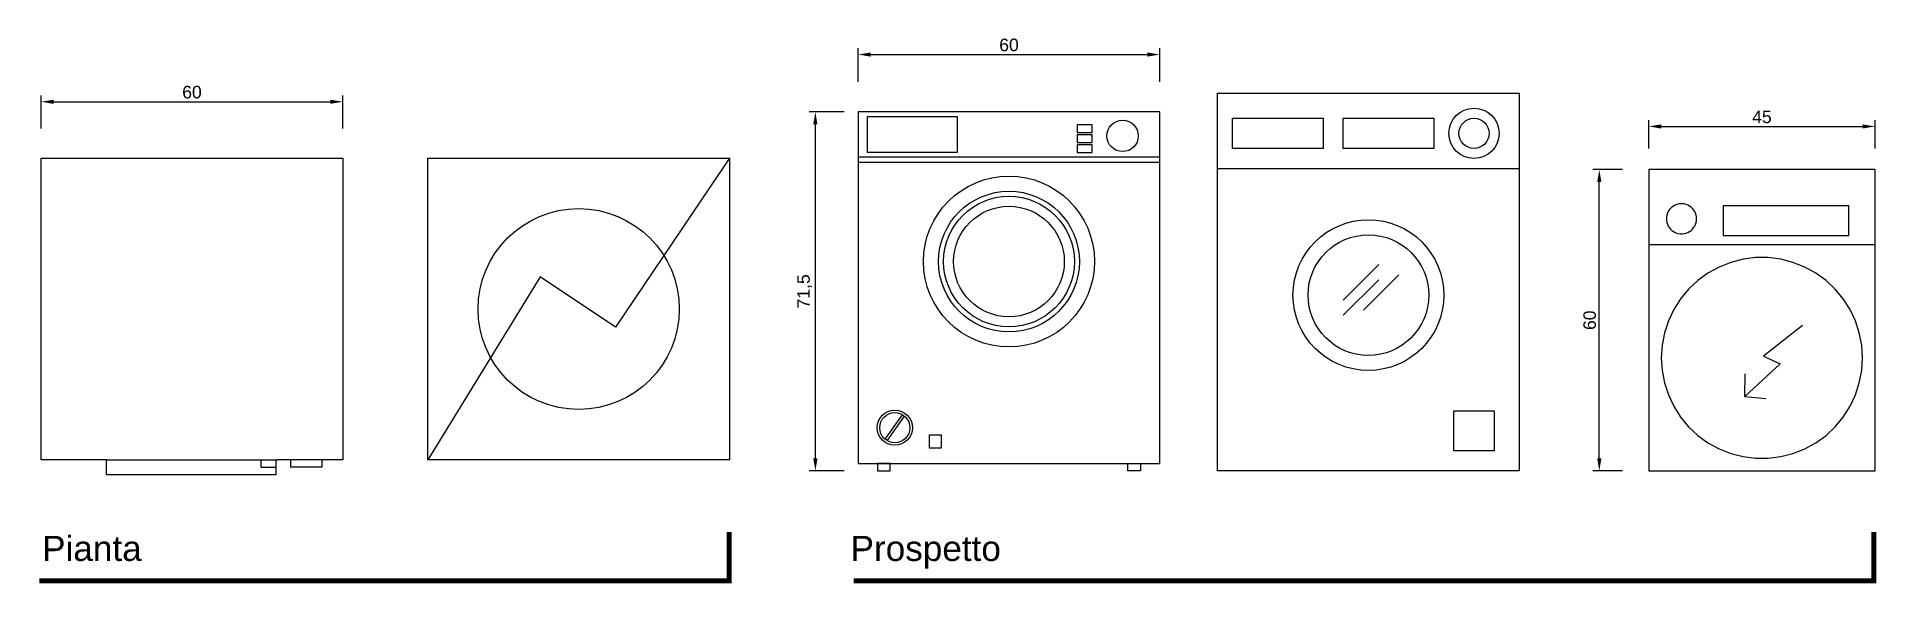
# Model space of a CAD drawing. Header units: millimetres. Extents: x 48 to 414, y 106 to 215.
import ezdxf

# ---------------------------------------------------------------- set-up
doc = ezdxf.new("R2010")
doc.units = ezdxf.units.MM
doc.layers.add('lavatrice', color=251, linetype='Continuous')
doc.styles.get("Standard").update_dxf_attribs({"font": 'ARIAL.TTF'})
doc.dimstyles.new('ISO-25', dxfattribs={"dimtxt": 2.5, "dimasz": 2.5, "dimexe": 1.25, "dimexo": 0.625, "dimtad": 1, "dimtxsty": 'Standard', "dimcen": 2.5, "dimadec": 0, "dimazin": 0, "dimtfac": 1, "dimtmove": 0, "dimatfit": 3, "dimfxl": 0, "dimarcsym": 0})

# ---------------------------------------------------------------- blocks, each defined once
blk = doc.blocks.new('*D7')
at = {"color": 0, "lineweight": -2}
for p, q in [((49.15, 196.72), (49.15, 203.29)), ((51.65, 202.04), (106.65, 202.04)), ((109.15, 196.72), (109.15, 203.29))]:
    blk.add_line(p, q, dxfattribs=at)
at = {"color": 0}
for points in [[(51.65, 202.45), (51.65, 201.62), (49.15, 202.04)], [(106.65, 202.45), (106.65, 201.62), (109.15, 202.04)]]:
    blk.add_solid(points, dxfattribs=at)
at = {"layer": 'Defpoints', "color": 0}
for p in [(109.15, 202.04), (49.15, 196.1), (109.15, 196.1)]:
    blk.add_point(p, dxfattribs=at)
at = {"color": 0, "insert": (79.15, 203.94), "char_height": 2.5, "attachment_point": 5}
blk.add_mtext('60', dxfattribs=at)
blk = doc.blocks.new('*D8')
at = {"color": 0, "lineweight": -2}
for p, q in [((211.6, 205.99), (211.6, 212.69)), ((271.6, 205.99), (271.6, 212.69)), ((214.1, 211.44), (269.1, 211.44))]:
    blk.add_line(p, q, dxfattribs=at)
at = {"color": 0}
for points in [[(214.1, 211.86), (214.1, 211.02), (211.6, 211.44)], [(269.1, 211.86), (269.1, 211.02), (271.6, 211.44)]]:
    blk.add_solid(points, dxfattribs=at)
at = {"layer": 'Defpoints', "color": 0}
for p in [(271.6, 211.44), (211.6, 205.36), (271.6, 205.36)]:
    blk.add_point(p, dxfattribs=at)
at = {"color": 0, "insert": (241.6, 213.34), "char_height": 2.5, "attachment_point": 5}
blk.add_mtext('60', dxfattribs=at)
blk = doc.blocks.new('*D9')
at = {"color": 0, "lineweight": -2}
for p, q in [((208.84, 200.05), (201.85, 200.05)), ((203.1, 131.05), (203.1, 197.55)), ((208.84, 128.55), (201.85, 128.55))]:
    blk.add_line(p, q, dxfattribs=at)
at = {"color": 0}
for points in [[(202.69, 197.55), (203.52, 197.55), (203.1, 200.05)], [(202.69, 131.05), (203.52, 131.05), (203.1, 128.55)]]:
    blk.add_solid(points, dxfattribs=at)
at = {"layer": 'Defpoints', "color": 0}
for p in [(203.1, 200.05), (209.47, 200.05), (209.47, 128.55)]:
    blk.add_point(p, dxfattribs=at)
at = {"color": 0, "insert": (200.97, 164.3), "char_height": 2.5, "attachment_point": 5, "rotation": 90}
blk.add_mtext('71,5', dxfattribs=at)
blk = doc.blocks.new('*D10')
at = {"color": 0, "lineweight": -2}
for p, q in [((368.81, 192.75), (368.81, 198.38)), ((413.81, 192.75), (413.81, 198.38)), ((371.31, 197.13), (411.31, 197.13))]:
    blk.add_line(p, q, dxfattribs=at)
at = {"color": 0}
for points in [[(371.31, 197.54), (371.31, 196.71), (368.81, 197.13)], [(411.31, 197.54), (411.31, 196.71), (413.81, 197.13)]]:
    blk.add_solid(points, dxfattribs=at)
at = {"layer": 'Defpoints', "color": 0}
for p in [(413.81, 197.13), (368.81, 192.13), (413.81, 192.13)]:
    blk.add_point(p, dxfattribs=at)
at = {"color": 0, "insert": (391.31, 199.02), "char_height": 2.5, "attachment_point": 5}
blk.add_mtext('45', dxfattribs=at)
blk = doc.blocks.new('*D11')
at = {"color": 0, "lineweight": -2}
for p, q in [((363.58, 188.55), (357.72, 188.55)), ((358.97, 131.05), (358.97, 186.05)), ((363.58, 128.55), (357.72, 128.55))]:
    blk.add_line(p, q, dxfattribs=at)
at = {"color": 0}
for points in [[(358.56, 186.05), (359.39, 186.05), (358.97, 188.55)], [(358.56, 131.05), (359.39, 131.05), (358.97, 128.55)]]:
    blk.add_solid(points, dxfattribs=at)
at = {"layer": 'Defpoints', "color": 0}
for p in [(358.97, 188.55), (364.2, 188.55), (364.2, 128.55)]:
    blk.add_point(p, dxfattribs=at)
at = {"color": 0, "insert": (357.07, 158.55), "char_height": 2.5, "attachment_point": 5, "rotation": 90}
blk.add_mtext('60', dxfattribs=at)

msp = doc.modelspace()

# ---------------------------------------------------------------- linework, layer by layer
at = {"color": 252, "const_width": 1}
for points in [[(48.793, 106.698), (185.954, 106.698), (185.954, 116.395)], [(210.73, 106.698), (413.534, 106.698), (413.534, 116.395)]]:
    msp.add_lwpolyline(points, dxfattribs=at)
at = {"layer": 'lavatrice'}
for p, q in [((49.153, 130.784), (49.153, 190.784)), ((49.153, 190.784), (109.153, 190.784)), ((109.153, 190.784), (109.153, 130.784)), ((211.597, 191.047), (271.597, 191.047)), ((211.597, 190.047), (271.597, 190.047)), ((368.807, 188.547), (368.807, 128.547)), ((413.807, 188.547), (368.807, 188.547)), ((413.807, 128.547), (413.807, 188.547)), ((372.397, 179.497), (372.327, 179.127)), ((372.517, 179.847), (372.397, 179.497)), ((372.677, 180.197), (372.517, 179.847)), ((372.877, 180.507), (372.677, 180.197)), ((373.117, 180.797), (372.877, 180.507)), ((373.397, 181.057), (373.117, 180.797)), ((373.697, 181.277), (373.397, 181.057)), ((374.027, 181.467), (373.697, 181.277)), ((374.377, 181.597), (374.027, 181.467)), ((374.747, 181.697), (374.377, 181.597)), ((375.117, 181.737), (374.747, 181.697)), ((375.497, 181.737), (375.117, 181.737)), ((375.867, 181.697), (375.497, 181.737)), ((376.237, 181.597), (375.867, 181.697)), ((376.587, 181.467), (376.237, 181.597)), ((376.917, 181.277), (376.587, 181.467)), ((377.217, 181.057), (376.917, 181.277)), ((377.497, 180.797), (377.217, 181.057)), ((377.737, 180.507), (377.497, 180.797)), ((377.937, 180.197), (377.737, 180.507)), ((378.097, 179.847), (377.937, 180.197)), ((378.217, 179.497), (378.097, 179.847)), ((378.287, 179.127), (378.217, 179.497)), ((408.607, 181.347), (383.607, 181.347)), ((383.607, 181.347), (383.607, 175.447)), ((408.607, 175.447), (408.607, 181.347)), ((372.327, 179.127), (372.307, 178.747)), ((372.307, 178.747), (372.327, 178.367)), ((372.327, 178.367), (372.397, 177.997)), ((372.397, 177.997), (372.517, 177.647)), ((372.517, 177.647), (372.677, 177.307)), ((372.677, 177.307), (372.877, 176.987)), ((372.877, 176.987), (373.117, 176.697)), ((373.117, 176.697), (373.397, 176.437)), ((373.397, 176.437), (373.697, 176.217)), ((373.697, 176.217), (374.027, 176.037)), ((374.027, 176.037), (374.377, 175.897)), ((374.377, 175.897), (374.747, 175.797)), ((374.747, 175.797), (375.117, 175.757)), ((375.117, 175.757), (375.497, 175.757)), ((375.497, 175.757), (375.867, 175.797)), ((375.867, 175.797), (376.237, 175.897)), ((376.237, 175.897), (376.587, 176.037)), ((376.587, 176.037), (376.917, 176.217)), ((376.917, 176.217), (377.217, 176.437)), ((377.217, 176.437), (377.497, 176.697)), ((377.497, 176.697), (377.737, 176.987)), ((377.737, 176.987), (377.937, 177.307)), ((377.937, 177.307), (378.097, 177.647)), ((378.097, 177.647), (378.217, 177.997)), ((378.217, 177.997), (378.287, 178.367)), ((378.307, 178.747), (378.287, 179.127)), ((378.287, 178.367), (378.307, 178.747)), ((413.807, 173.547), (368.807, 173.547)), ((383.607, 175.447), (408.607, 175.447)), ((382.797, 169.147), (380.587, 167.937)), ((385.127, 170.067), (382.797, 169.147)), ((387.557, 170.697), (385.127, 170.067)), ((390.047, 171.007), (387.557, 170.697)), ((392.567, 171.007), (390.047, 171.007)), ((395.057, 170.697), (392.567, 171.007)), ((397.487, 170.067), (395.057, 170.697)), ((399.827, 169.147), (397.487, 170.067)), ((402.027, 167.937), (399.827, 169.147)), ((376.727, 164.737), (375.127, 162.807)), ((378.557, 166.457), (376.727, 164.737)), ((380.587, 167.937), (378.557, 166.457)), ((404.057, 166.457), (402.027, 167.937)), ((405.887, 164.737), (404.057, 166.457)), ((407.487, 162.807), (405.887, 164.737)), ((375.127, 162.807), (373.777, 160.687)), ((408.837, 160.687), (407.487, 162.807)), ((372.717, 158.407), (371.937, 156.017)), ((373.777, 160.687), (372.717, 158.407)), ((399.407, 157.497), (391.607, 151.397)), ((409.907, 158.407), (408.837, 160.687)), ((410.677, 156.017), (409.907, 158.407)), ((371.937, 156.017), (371.467, 153.557)), ((411.147, 153.557), (410.677, 156.017)), ((371.467, 153.557), (371.307, 151.047)), ((371.307, 151.047), (371.467, 148.537)), ((391.607, 151.397), (394.907, 149.897)), ((411.307, 151.047), (411.147, 153.557)), ((411.147, 148.537), (411.307, 151.047)), ((371.467, 148.537), (371.937, 146.077)), ((394.907, 149.897), (387.907, 143.397)), ((387.907, 143.397), (388.007, 147.897)), ((410.677, 146.077), (411.147, 148.537)), ((371.937, 146.077), (372.717, 143.687)), ((372.717, 143.687), (373.777, 141.417)), ((387.907, 143.397), (392.107, 142.997)), ((408.837, 141.417), (409.907, 143.687)), ((409.907, 143.687), (410.677, 146.077)), ((216.975, 134.852), (220.411, 139.745)), ((217.384, 134.564), (220.82, 139.458)), ((373.777, 141.417), (375.127, 139.287)), ((375.127, 139.287), (376.727, 137.357)), ((405.887, 137.357), (407.487, 139.287)), ((407.487, 139.287), (408.837, 141.417)), ((376.727, 137.357), (378.557, 135.637)), ((378.557, 135.637), (380.587, 134.157)), ((402.027, 134.157), (404.057, 135.637)), ((404.057, 135.637), (405.887, 137.357)), ((380.587, 134.157), (382.797, 132.947)), ((382.797, 132.947), (385.127, 132.027)), ((385.127, 132.027), (387.557, 131.397)), ((395.057, 131.397), (397.487, 132.027)), ((397.487, 132.027), (399.827, 132.947)), ((399.827, 132.947), (402.027, 134.157)), ((62.153, 130.784), (49.153, 130.784)), ((62.153, 130.784), (96.153, 130.784)), ((62.153, 127.784), (62.153, 130.784)), ((92.846, 130.784), (92.846, 129.284)), ((92.846, 129.284), (95.846, 129.284)), ((95.846, 130.784), (95.846, 127.784)), ((109.153, 130.784), (96.153, 130.784)), ((98.771, 130.784), (98.771, 129.284)), ((104.997, 129.284), (98.771, 129.284)), ((104.997, 130.784), (104.997, 129.284)), ((368.807, 128.547), (413.807, 128.547)), ((387.557, 131.397), (390.047, 131.087)), ((390.047, 131.087), (392.567, 131.087)), ((392.567, 131.087), (395.057, 131.397)), ((95.846, 127.784), (62.153, 127.784))]:
    msp.add_line(p, q, dxfattribs=at)
for points in [[(283.062, 128.547), (283.062, 203.751), (343.062, 203.751), (343.062, 128.547)], [(211.597, 130.047), (271.597, 130.047), (271.597, 200.047), (211.597, 200.047)], [(213.369, 192.002), (231.369, 192.002), (231.369, 199.047), (213.369, 199.047)], [(286.062, 192.751), (286.062, 198.751), (304.062, 198.751), (304.062, 192.751)], [(308.062, 192.751), (308.062, 198.751), (326.062, 198.751), (326.062, 192.751)], [(255.161, 195.936), (258.161, 195.936), (258.161, 197.436), (255.161, 197.436)], [(255.161, 193.936), (258.161, 193.936), (258.161, 195.436), (255.161, 195.436)], [(126.048, 130.784), (126.048, 190.784), (186.048, 190.784), (186.048, 130.784)], [(255.161, 191.936), (258.161, 191.936), (258.161, 193.436), (255.161, 193.436)], [(330.062, 132.547), (330.062, 140.547), (338.062, 140.547), (338.062, 132.547)], [(225.702, 133.154), (228.202, 133.154), (228.202, 135.654), (225.702, 135.654)], [(215.462, 128.547), (217.962, 128.547), (217.962, 130.047), (215.462, 130.047)], [(267.733, 128.547), (265.233, 128.547), (265.233, 130.047), (267.733, 130.047)]]:
    msp.add_lwpolyline(points, close=True, dxfattribs=at)
for points in [[(186.048, 190.784), (163.357, 157.197), (148.357, 167.197), (126.048, 130.784)], [(283.062, 188.751), (343.062, 188.751)], [(308.062, 162.547), (315.133, 169.618)], [(308.062, 159.547), (315.133, 166.618)], [(312.062, 160.547), (319.133, 167.618)]]:
    msp.add_lwpolyline(points, dxfattribs=at)
for centre, radius in [((264.198, 195.237), 3.113), ((334.062, 195.751), 5), ((334.062, 195.751), 3), ((241.597, 170.234), 17), ((241.597, 170.234), 14), ((241.597, 170.234), 13), ((156.048, 160.784), 20), ((241.597, 170.234), 11), ((313.062, 163.547), 15), ((313.062, 163.547), 12), ((218.898, 137.155), 3.5), ((218.898, 137.155), 3)]:
    msp.add_circle(centre, radius, dxfattribs=at)

# ---------------------------------------------------------------- texts
at = {"char_height": 5, "width": 129.10749, "attachment_point": 1}
for s, insert in [('Pianta', (49.351, 115.635)), ('Prospetto', (210.1, 115.635))]:
    msp.add_mtext(s, dxfattribs=dict(at, insert=insert))

# ---------------------------------------------------------------- dimensions: what is measured, and where the dimension line sits
for p1, p2, distance, picture, middle in [((211.597, 205.362), (271.597, 205.362), 6.077, '*D8', (241.597, 213.34)), ((49.153, 196.099), (109.153, 196.099), 5.937, '*D7', (79.153, 203.937)), ((209.467, 128.547), (209.467, 200.047), 6.364, '*D9', (200.975, 164.297)), ((368.807, 192.126), (413.807, 192.126), 5, '*D10', (391.307, 199.023)), ((364.201, 128.547), (364.201, 188.547), 5.229, '*D11', (357.071, 158.547))]:
    dim = msp.add_aligned_dim(p1=p1, p2=p2, distance=distance, dimstyle='ISO-25')
    dim.commit()
    dim.dimension.update_dxf_attribs({"geometry": picture, "text_midpoint": middle})

doc.saveas('drawing.dxf')
